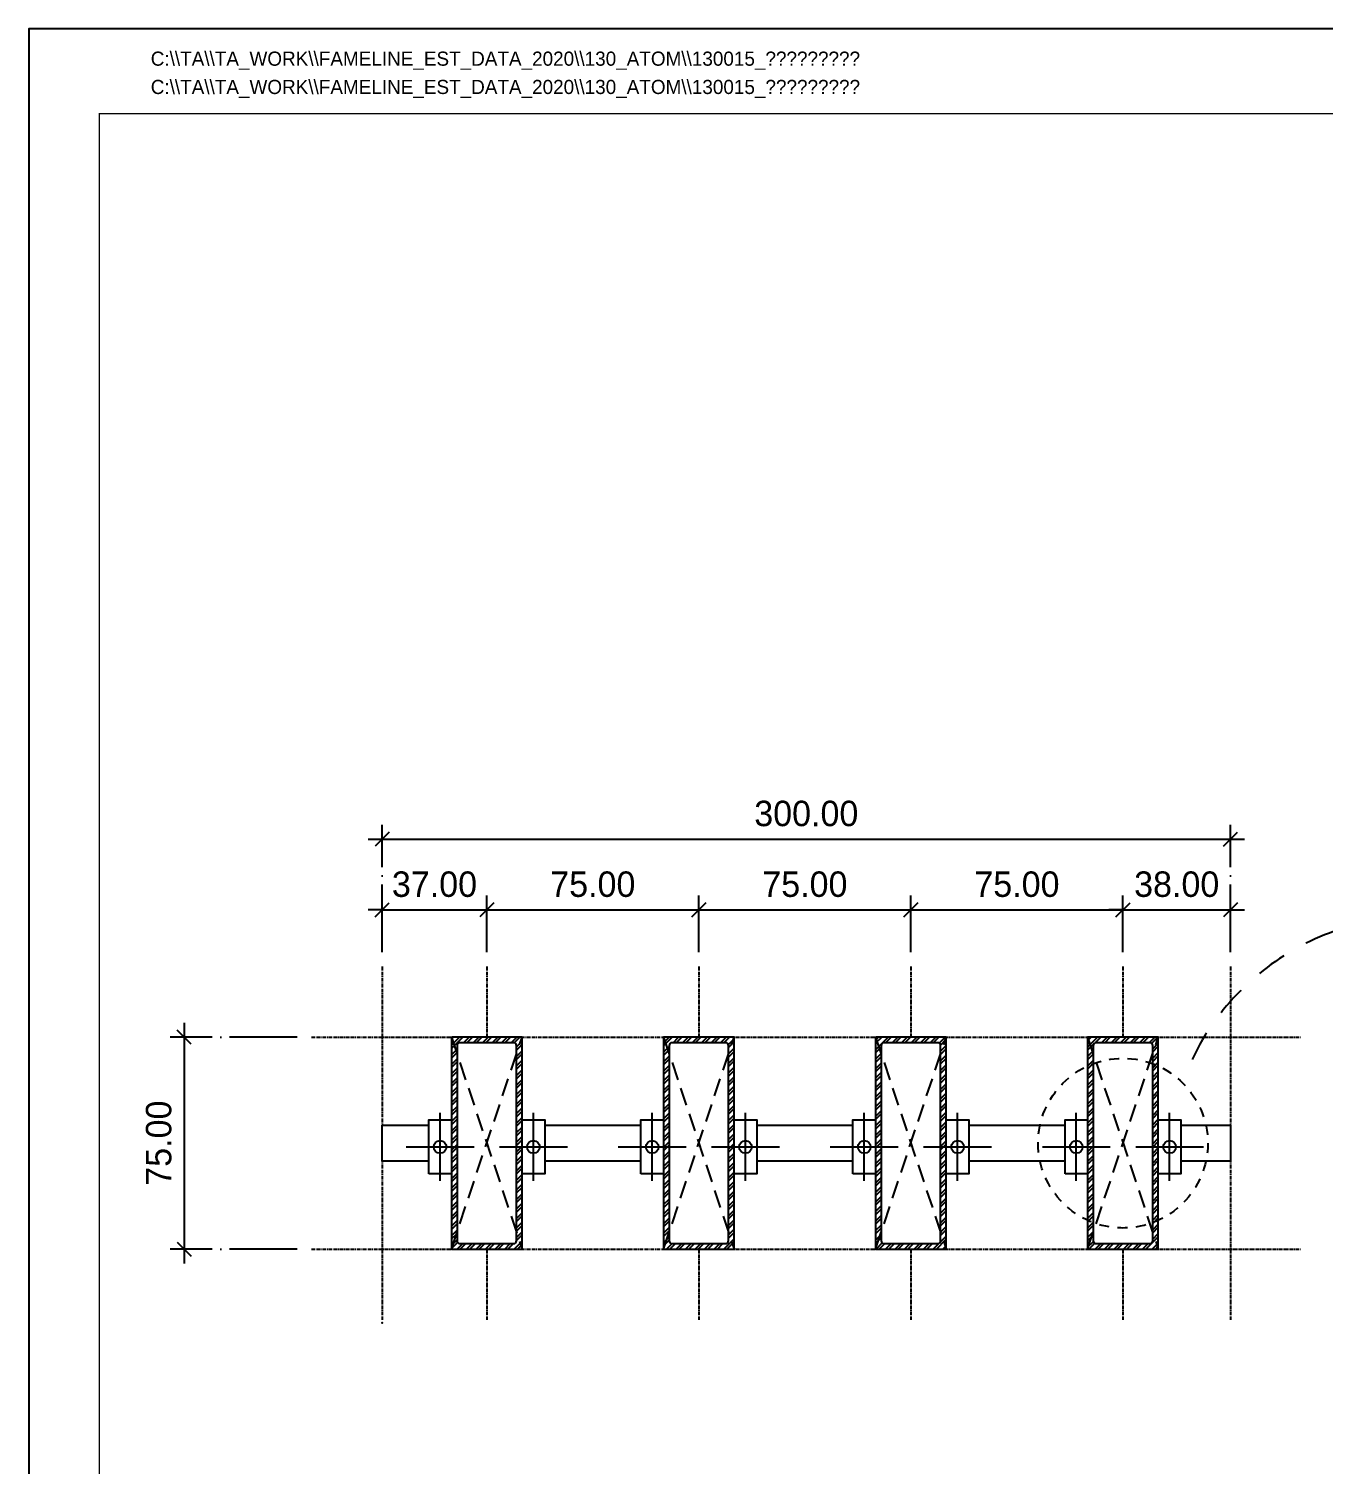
# Model space of a CAD drawing. Header units: millimetres. Extents: x -244126 to 368105, y -173968 to 259060.
# Drawn here: x 162645 to 163103, y 256851 to 257358 of the extents above; entities that cross this region are included whole.
import ezdxf
from ezdxf.enums import TextEntityAlignment as Align

# ---------------------------------------------------------------- set-up
doc = ezdxf.new("R2010")
doc.units = ezdxf.units.MM
doc.header["$MEASUREMENT"] = 0
for name, pattern in [('005_GG_TA_LINE', [13.75, 5, -1.25, 1.25, -1.25, 5]), ('ACAD_ISO04W100', [30, 24, -3, 0, -3]), ('CENTER', [2, 1.25, -0.25, 0.25, -0.25]), ('HIDDEN', [9.525, 6.35, -3.175]), ('TA_HL_001.00', [6.5, 3.55, -2.95]), ('TA_HL_003.00000', [19.5, 10.65, -8.85])]:
    doc.linetypes.add(name, pattern=pattern)
for name, color, linetype in [('000 - D I M', 6, 'Continuous'), ('000 - GRID', 8, 'CENTER'), ('000 - H A T C H', 8, 'Continuous'), ('000 - H I D D E N', 7, 'Continuous'), ('000 - L I N E 0.1', 1, 'Continuous'), ('000 - SYMBOL CON', 1, 'Continuous'), ('000 - T E X T', 4, 'Continuous'), ('000 - TITLEBLOCK', 4, 'Continuous'), ('000 - WIPEOUT', 250, 'Continuous'), ('001 - ASCESSORIES', 1, 'Continuous'), ('002 - STRUCTURAL STEEL', 4, 'Continuous'), ('A04_TUBE SERIES', 7, 'Continuous')]:
    doc.layers.add(name, color=color, linetype=linetype)
doc.styles.add('Cetury Gothic', font='GOTHIC.TTF')
doc.styles.add('CORDIA', font='cordia.shx')
doc.styles.add('TA', font='Cordia New.ttf', dxfattribs={"height": 4.5})
doc.dimstyles.new('DIM E-E', dxfattribs={"dimscale": 2, "dimtxt": 0.18, "dimasz": 0.1, "dimexe": 0.1, "dimexo": 0.1, "dimgap": 0.09, "dimtad": 1, "dimtoh": 1, "dimzin": 0, "dimdsep": 46, "dimtxsty": 'CORDIA', "dimblk": 'OBLIQUE', "dimcen": 0.1, "dimdle": 0.1, "dimclrd": 40, "dimclre": 140, "dimclrt": 3, "dimadec": 0, "dimazin": 0, "dimtfac": 1, "dimtix": 1, "dimtmove": 2, "dimatfit": 3, "dimfxl": 1, "dimtolj": 1, "dimtzin": 0, "dimarcsym": 0})
pattern_1 = [(45, (7e-15, 62.5), (-1.6838, 1.6838), []), (45, (1.1225, 62.5), (-1.6838, 1.6838), [])]

# ---------------------------------------------------------------- blocks, each defined once
blk = doc.blocks.new('A$Cfd196da9')
at = {"color": 0, "linetype": 'ByBlock', "const_width": 0.1}
blk.add_lwpolyline([(-143.5, -98), (96.5, -98), (96.5, 99), (-143.5, 99)], close=True, dxfattribs=at)
blk = doc.blocks.new('*U1676')
at = {"linetype": '005_GG_TA_LINE'}
blk.add_point((125, 592.5), dxfattribs=at)
at = {"layer": '000 - L I N E 0.1', "color": 21, "linetype": 'Continuous'}
blk.add_lwpolyline([(35.6, 1050), (0, 1050), (0, 1014.4)], dxfattribs=at)
at = {"layer": '000 - TITLEBLOCK', "color": 250}
blk.add_lwpolyline([(0, 0), (1485, 0), (1485, 1050), (0, 1050)], close=True, dxfattribs=at)
at = {"layer": '000 - T E X T', "color": 3, "xscale": 5, "yscale": 5, "zscale": 5}
blk.add_blockref('A$Cfd196da9', (742.5, 525), dxfattribs=at)
at = {"color": 4, "style": 'TA'}
blk.add_attdef('PAPER_SIZE', text='', height=6.25, dxfattribs=at).set_placement((1421.5, 24.94), align=Align.MIDDLE_RIGHT)
blk.add_attdef('SCALE_SIZE', text='', height=6.25, dxfattribs=at).set_placement((1433.78, 25.07), align=Align.MIDDLE_LEFT)
at = {"layer": '000 - T E X T', "color": 250, "style": 'TA'}
for tag, height, p in [('SUPERLINK', 5, (43.16, 1039.41)), ('NAMEFILE', 5, (43.16, 1029.41)), ('SC', 100, (8.41, 938.03))]:
    blk.add_attdef(tag, text='', height=height, dxfattribs=at).set_placement(p, align=Align.MIDDLE_LEFT)
at = {"layer": '000 - T E X T', "color": 4, "style": 'TA'}
for tag, height, p in [('NAME_JOB_1', 5, (1309.16, 845.63)), ('NAME_JOB_2', 5, (1309.16, 834.72)), ('NAME_PROJECT_1', 7.5, (1234.52, 797.42)), ('NAME_PROJECT_2', 7.5, (1234.52, 778.92)), ('NAME_PROJECT_3', 7.5, (1234.52, 760.42)), ('CODE_VALUE_1', 4.75, (1302.87, 722.8)), ('CODE_VALUE_2', 4.75, (1302.87, 707.8)), ('PART_NAME_VALUE_1', 4.75, (1302.87, 689.69)), ('PART_NAME_VALUE_2', 4.75, (1302.87, 674.69)), ('PART_NAME_VALUE_3', 4.75, (1302.87, 659.69)), ('MATTERIAL_VALUE_1', 9, (1304.89, 642.26)), ('SPEC_VALUE', 9, (1304.89, 621.71)), ('THICKNESS_VALUE', 9, (1304.89, 601.32)), ('COATING_VALUE_1', 9, (1304.89, 581.25)), ('COATING_VALUE_2', 9, (1304.89, 561.18)), ('NAME_TITLE_1', 6, (1236.27, 194.04)), ('NAME_TITLE_2', 6, (1236.27, 177.39)), ('NAME_TITLE_3', 6, (1236.27, 160.74)), ('DRAWING_NO1', 6, (1236.53, 82.29)), ('DRAWING_NO2', 6, (1236.53, 62.29))]:
    blk.add_attdef(tag, text='', height=height, dxfattribs=at).set_placement(p, align=Align.MIDDLE_LEFT)
for tag, p in [('NAME_DAFT', (1383.53, 340.54)), ('NAME_CHECKED', (1383.53, 306.49)), ('NAME_DESIGNER', (1383.53, 273.03)), ('NAME_DESIGN_MGR', (1383.53, 237.79))]:
    blk.add_attdef(tag, text='', height=9, dxfattribs=at).set_placement(p, align=Align.MIDDLE_CENTER)
for tag, p, height in [('REV', (1383.82, 125.62), 9.38), ('NAME_REMARK', (138.21, 43.26), 10)]:
    blk.add_attdef(tag, p, '', height=height, dxfattribs=at)
at = {"layer": '000 - T E X T', "color": 4, "style": 'Cetury Gothic'}
for tag, p in [('SHEET_NO.', (1403.95, 84.99)), ('TOTAL_SHEET_NO.', (1402.41, 44.1))]:
    blk.add_attdef(tag, text='', height=9, dxfattribs=at).set_placement(p, align=Align.CENTER)
blk = doc.blocks.new('*U5234')
at = {"color": 3}
blk.add_point((0, -75), dxfattribs=at)
at = {"layer": '000 - GRID', "color": 0, "linetype": 'ByBlock'}
blk.add_line((0, 25), (0, -100), dxfattribs=at)
at = {"layer": '000 - GRID', "color": 0}
blk.add_point((0, 0), dxfattribs=at)
at = {"style": 'TA', "flags": 1}
blk.add_attdef('LOCATION', (6, 6), '', height=4.5, dxfattribs=at)
blk = doc.blocks.new('*U548')
at = {"color": 3}
blk.add_point((0, -300), dxfattribs=at)
at = {"layer": '000 - GRID', "color": 0, "linetype": 'ByBlock'}
blk.add_line((0, 25), (0, -325), dxfattribs=at)
at = {"layer": '000 - GRID', "color": 0}
blk.add_point((0, 0), dxfattribs=at)
at = {"style": 'TA', "flags": 1}
blk.add_attdef('LOCATION', (6, 6), '', height=4.5, dxfattribs=at)
blk = doc.blocks.new('*U5233')
at = {"color": 0}
blk.add_wipeout([(-150, 6.35), (150, 6.35), (150, -6.35), (-150, -6.35)], dxfattribs=at).dxf.layer = '000 - WIPEOUT'
at = {"layer": '002 - STRUCTURAL STEEL', "color": 0, "linetype": 'ByBlock'}
blk.add_lwpolyline([(-150, 6.35), (150, 6.35), (150, -6.35), (-150, -6.35)], close=True, dxfattribs=at)
blk = doc.blocks.new('*U5219')
at = {"color": 250}
blk.add_wipeout([(12.5, 0), (12.5, 75), (-12.5, 75), (-12.5, 0)], dxfattribs=at).dxf.layer = '000 - WIPEOUT'
at = {"layer": '000 - H I D D E N', "color": 8, "linetype": 'HIDDEN'}
for p, q in [((12.5, 0), (-12.5, 75)), ((12.5, 75), (-12.5, 0))]:
    blk.add_line(p, q, dxfattribs=at)
at = {"layer": '002 - STRUCTURAL STEEL', "color": 0}
blk.add_lwpolyline([(12.5, 0), (12.5, 75), (-12.5, 75), (-12.5, 0)], close=True, dxfattribs=at)
blk.add_lwpolyline([(10.5, 3), (10.5, 72, 0.414214), (9.5, 73), (-9.5, 73, 0.414214), (-10.5, 72), (-10.5, 3, 0.414214), (-9.5, 2), (9.5, 2, 0.414214)], format="xyb", close=True, dxfattribs=at)
at = {"layer": 'Defpoints', "color": 250}
blk.add_lwpolyline([(12.5, 0), (12.5, 75), (-12.5, 75), (-12.5, 0)], close=True, dxfattribs=at)
at = {"color": 250}
blk.add_wipeout([(12.5, 0), (12.5, 75), (-12.5, 75), (-12.5, 0)], dxfattribs=at).dxf.layer = '000 - WIPEOUT'
at = {"layer": '000 - H A T C H'}
h = blk.add_hatch(dxfattribs=at)
h.set_pattern_fill('ANSI32', color=256, scale=0.25)
h.set_pattern_definition(pattern_1)
h.paths.add_polyline_path([(12.5, 0), (12.5, 75), (-12.5, 75), (-12.5, 0)])
edge = h.paths.add_edge_path(flags=16)
edge.add_line((10.5, 3), (10.5, 72))
edge.add_arc((9.5, 72), 1, 0, 90)
edge.add_line((9.5, 73), (-9.5, 73))
edge.add_arc((-9.5, 72), 1, 90, 180)
edge.add_line((-10.5, 72), (-10.5, 3))
edge.add_arc((-9.5, 3), 1, 180, 270)
edge.add_line((-9.5, 2), (9.5, 2))
edge.add_arc((9.5, 3), 1, 270, 360)
at = {"layer": '000 - H I D D E N', "color": 8, "linetype": 'HIDDEN'}
for p, q in [((12.5, 0), (-12.5, 75)), ((12.5, 75), (-12.5, 0))]:
    blk.add_line(p, q, dxfattribs=at)
at = {"layer": '002 - STRUCTURAL STEEL', "color": 0}
blk.add_lwpolyline([(12.5, 0), (12.5, 75), (-12.5, 75), (-12.5, 0)], close=True, dxfattribs=at)
blk.add_lwpolyline([(10.5, 3), (10.5, 72, 0.414214), (9.5, 73), (-9.5, 73, 0.414214), (-10.5, 72), (-10.5, 3, 0.414214), (-9.5, 2), (9.5, 2, 0.414214)], format="xyb", close=True, dxfattribs=at)
at = {"layer": 'Defpoints', "color": 250}
blk.add_lwpolyline([(12.5, 0), (12.5, 75), (-12.5, 75), (-12.5, 0)], close=True, dxfattribs=at)
blk = doc.blocks.new('*U5220')
at = {"color": 250}
blk.add_wipeout([(12.5, 0), (12.5, 75), (-12.5, 75), (-12.5, 0)], dxfattribs=at).dxf.layer = '000 - WIPEOUT'
at = {"layer": '000 - H I D D E N', "color": 8, "linetype": 'HIDDEN'}
for p, q in [((12.5, 0), (-12.5, 75)), ((12.5, 75), (-12.5, 0))]:
    blk.add_line(p, q, dxfattribs=at)
at = {"layer": '002 - STRUCTURAL STEEL', "color": 0}
blk.add_lwpolyline([(12.5, 0), (12.5, 75), (-12.5, 75), (-12.5, 0)], close=True, dxfattribs=at)
blk.add_lwpolyline([(10.5, 3), (10.5, 72, 0.414214), (9.5, 73), (-9.5, 73, 0.414214), (-10.5, 72), (-10.5, 3, 0.414214), (-9.5, 2), (9.5, 2, 0.414214)], format="xyb", close=True, dxfattribs=at)
at = {"layer": 'Defpoints', "color": 250}
blk.add_lwpolyline([(12.5, 0), (12.5, 75), (-12.5, 75), (-12.5, 0)], close=True, dxfattribs=at)
at = {"color": 250}
blk.add_wipeout([(12.5, 0), (12.5, 75), (-12.5, 75), (-12.5, 0)], dxfattribs=at).dxf.layer = '000 - WIPEOUT'
at = {"layer": '000 - H A T C H'}
h = blk.add_hatch(dxfattribs=at)
h.set_pattern_fill('ANSI32', color=256, scale=0.25)
h.set_pattern_definition(pattern_1)
h.paths.add_polyline_path([(12.5, 0), (12.5, 75), (-12.5, 75), (-12.5, 0)])
edge = h.paths.add_edge_path(flags=16)
edge.add_line((10.5, 3), (10.5, 72))
edge.add_arc((9.5, 72), 1, 0, 90)
edge.add_line((9.5, 73), (-9.5, 73))
edge.add_arc((-9.5, 72), 1, 90, 180)
edge.add_line((-10.5, 72), (-10.5, 3))
edge.add_arc((-9.5, 3), 1, 180, 270)
edge.add_line((-9.5, 2), (9.5, 2))
edge.add_arc((9.5, 3), 1, 270, 360)
at = {"layer": '000 - H I D D E N', "color": 8, "linetype": 'HIDDEN'}
for p, q in [((12.5, 0), (-12.5, 75)), ((12.5, 75), (-12.5, 0))]:
    blk.add_line(p, q, dxfattribs=at)
at = {"layer": '002 - STRUCTURAL STEEL', "color": 0}
blk.add_lwpolyline([(12.5, 0), (12.5, 75), (-12.5, 75), (-12.5, 0)], close=True, dxfattribs=at)
blk.add_lwpolyline([(10.5, 3), (10.5, 72, 0.414214), (9.5, 73), (-9.5, 73, 0.414214), (-10.5, 72), (-10.5, 3, 0.414214), (-9.5, 2), (9.5, 2, 0.414214)], format="xyb", close=True, dxfattribs=at)
at = {"layer": 'Defpoints', "color": 250}
blk.add_lwpolyline([(12.5, 0), (12.5, 75), (-12.5, 75), (-12.5, 0)], close=True, dxfattribs=at)
blk = doc.blocks.new('*U5221')
at = {"color": 250}
blk.add_wipeout([(12.5, 0), (12.5, 75), (-12.5, 75), (-12.5, 0)], dxfattribs=at).dxf.layer = '000 - WIPEOUT'
at = {"layer": '000 - H I D D E N', "color": 8, "linetype": 'HIDDEN'}
for p, q in [((12.5, 0), (-12.5, 75)), ((12.5, 75), (-12.5, 0))]:
    blk.add_line(p, q, dxfattribs=at)
at = {"layer": '002 - STRUCTURAL STEEL', "color": 0}
blk.add_lwpolyline([(12.5, 0), (12.5, 75), (-12.5, 75), (-12.5, 0)], close=True, dxfattribs=at)
blk.add_lwpolyline([(10.5, 3), (10.5, 72, 0.414214), (9.5, 73), (-9.5, 73, 0.414214), (-10.5, 72), (-10.5, 3, 0.414214), (-9.5, 2), (9.5, 2, 0.414214)], format="xyb", close=True, dxfattribs=at)
at = {"layer": 'Defpoints', "color": 250}
blk.add_lwpolyline([(12.5, 0), (12.5, 75), (-12.5, 75), (-12.5, 0)], close=True, dxfattribs=at)
at = {"color": 250}
blk.add_wipeout([(12.5, 0), (12.5, 75), (-12.5, 75), (-12.5, 0)], dxfattribs=at).dxf.layer = '000 - WIPEOUT'
at = {"layer": '000 - H A T C H'}
h = blk.add_hatch(dxfattribs=at)
h.set_pattern_fill('ANSI32', color=256, scale=0.25)
h.set_pattern_definition(pattern_1)
h.paths.add_polyline_path([(12.5, 0), (12.5, 75), (-12.5, 75), (-12.5, 0)])
edge = h.paths.add_edge_path(flags=16)
edge.add_line((10.5, 3), (10.5, 72))
edge.add_arc((9.5, 72), 1, 0, 90)
edge.add_line((9.5, 73), (-9.5, 73))
edge.add_arc((-9.5, 72), 1, 90, 180)
edge.add_line((-10.5, 72), (-10.5, 3))
edge.add_arc((-9.5, 3), 1, 180, 270)
edge.add_line((-9.5, 2), (9.5, 2))
edge.add_arc((9.5, 3), 1, 270, 360)
at = {"layer": '000 - H I D D E N', "color": 8, "linetype": 'HIDDEN'}
for p, q in [((12.5, 0), (-12.5, 75)), ((12.5, 75), (-12.5, 0))]:
    blk.add_line(p, q, dxfattribs=at)
at = {"layer": '002 - STRUCTURAL STEEL', "color": 0}
blk.add_lwpolyline([(12.5, 0), (12.5, 75), (-12.5, 75), (-12.5, 0)], close=True, dxfattribs=at)
blk.add_lwpolyline([(10.5, 3), (10.5, 72, 0.414214), (9.5, 73), (-9.5, 73, 0.414214), (-10.5, 72), (-10.5, 3, 0.414214), (-9.5, 2), (9.5, 2, 0.414214)], format="xyb", close=True, dxfattribs=at)
at = {"layer": 'Defpoints', "color": 250}
blk.add_lwpolyline([(12.5, 0), (12.5, 75), (-12.5, 75), (-12.5, 0)], close=True, dxfattribs=at)
blk = doc.blocks.new('*U5222')
at = {"color": 250}
blk.add_wipeout([(12.5, 0), (12.5, 75), (-12.5, 75), (-12.5, 0)], dxfattribs=at).dxf.layer = '000 - WIPEOUT'
at = {"layer": '000 - H I D D E N', "color": 8, "linetype": 'HIDDEN'}
for p, q in [((12.5, 0), (-12.5, 75)), ((12.5, 75), (-12.5, 0))]:
    blk.add_line(p, q, dxfattribs=at)
at = {"layer": '002 - STRUCTURAL STEEL', "color": 0}
blk.add_lwpolyline([(12.5, 0), (12.5, 75), (-12.5, 75), (-12.5, 0)], close=True, dxfattribs=at)
blk.add_lwpolyline([(10.5, 3), (10.5, 72, 0.414214), (9.5, 73), (-9.5, 73, 0.414214), (-10.5, 72), (-10.5, 3, 0.414214), (-9.5, 2), (9.5, 2, 0.414214)], format="xyb", close=True, dxfattribs=at)
at = {"layer": 'Defpoints', "color": 250}
blk.add_lwpolyline([(12.5, 0), (12.5, 75), (-12.5, 75), (-12.5, 0)], close=True, dxfattribs=at)
at = {"color": 250}
blk.add_wipeout([(12.5, 0), (12.5, 75), (-12.5, 75), (-12.5, 0)], dxfattribs=at).dxf.layer = '000 - WIPEOUT'
at = {"layer": '000 - H A T C H'}
h = blk.add_hatch(dxfattribs=at)
h.set_pattern_fill('ANSI32', color=256, scale=0.25)
h.set_pattern_definition(pattern_1)
h.paths.add_polyline_path([(12.5, 0), (12.5, 75), (-12.5, 75), (-12.5, 0)])
edge = h.paths.add_edge_path(flags=16)
edge.add_line((10.5, 3), (10.5, 72))
edge.add_arc((9.5, 72), 1, 0, 90)
edge.add_line((9.5, 73), (-9.5, 73))
edge.add_arc((-9.5, 72), 1, 90, 180)
edge.add_line((-10.5, 72), (-10.5, 3))
edge.add_arc((-9.5, 3), 1, 180, 270)
edge.add_line((-9.5, 2), (9.5, 2))
edge.add_arc((9.5, 3), 1, 270, 360)
at = {"layer": '000 - H I D D E N', "color": 8, "linetype": 'HIDDEN'}
for p, q in [((12.5, 0), (-12.5, 75)), ((12.5, 75), (-12.5, 0))]:
    blk.add_line(p, q, dxfattribs=at)
at = {"layer": '002 - STRUCTURAL STEEL', "color": 0}
blk.add_lwpolyline([(12.5, 0), (12.5, 75), (-12.5, 75), (-12.5, 0)], close=True, dxfattribs=at)
blk.add_lwpolyline([(10.5, 3), (10.5, 72, 0.414214), (9.5, 73), (-9.5, 73, 0.414214), (-10.5, 72), (-10.5, 3, 0.414214), (-9.5, 2), (9.5, 2, 0.414214)], format="xyb", close=True, dxfattribs=at)
at = {"layer": 'Defpoints', "color": 250}
blk.add_lwpolyline([(12.5, 0), (12.5, 75), (-12.5, 75), (-12.5, 0)], close=True, dxfattribs=at)
blk = doc.blocks.new('_Oblique')
at = {"color": 0, "linetype": 'ByBlock', "lineweight": -2}
blk.add_line((-0.5, -0.5), (0.5, 0.5), dxfattribs=at)
blk = doc.blocks.new('*D5223')
at = {"layer": '000 - D I M', "color": 140, "linetype": 'ACAD_ISO04W100', "lineweight": -2, "transparency": 16777216}
for p, q in [((162769.99, 257031.88), (162769.99, 257051.88)), ((162806.99, 257031.88), (162806.99, 257051.88))]:
    blk.add_line(p, q, dxfattribs=at)
at = {"layer": '000 - D I M', "color": 40, "lineweight": -2, "transparency": 16777216}
for p, q in [((162769.99, 257046.88), (162764.99, 257046.88)), ((162769.99, 257046.88), (162806.99, 257046.88)), ((162806.99, 257046.88), (162811.99, 257046.88))]:
    blk.add_line(p, q, dxfattribs=at)
at = {"layer": 'Defpoints', "color": 0, "transparency": 16777216}
for p in [(162806.99, 257046.88), (162769.99, 257026.88), (162806.99, 257026.88)]:
    blk.add_point(p, dxfattribs=at)
at = {"layer": '000 - D I M', "color": 40, "lineweight": -2, "transparency": 16777216, "xscale": 5, "yscale": 5, "zscale": 5}
blk.add_blockref('_Oblique', (162769.99, 257046.88), dxfattribs=at)
at = {"layer": '000 - D I M', "color": 40, "lineweight": -2, "transparency": 16777216, "xscale": 5, "yscale": 5, "zscale": 5, "rotation": 180}
blk.add_blockref('_Oblique', (162806.99, 257046.88), dxfattribs=at)
at = {"layer": '000 - D I M', "color": 3, "transparency": 16777216, "insert": (162788.49, 257055.88), "char_height": 9, "attachment_point": 5, "style": 'CORDIA'}
blk.add_mtext('\\A1;37.00', dxfattribs=at)
blk = doc.blocks.new('*D5224')
at = {"layer": '000 - D I M', "color": 140, "linetype": 'ACAD_ISO04W100', "lineweight": -2, "transparency": 16777216}
for p, q in [((162806.99, 257031.88), (162806.99, 257051.88)), ((162881.99, 257031.88), (162881.99, 257051.88))]:
    blk.add_line(p, q, dxfattribs=at)
at = {"layer": '000 - D I M', "color": 40, "lineweight": -2, "transparency": 16777216}
blk.add_line((162801.99, 257046.88), (162886.99, 257046.88), dxfattribs=at)
at = {"layer": 'Defpoints', "color": 0, "transparency": 16777216}
for p in [(162881.99, 257046.88), (162806.99, 257026.88), (162881.99, 257026.88)]:
    blk.add_point(p, dxfattribs=at)
at = {"layer": '000 - D I M', "color": 40, "lineweight": -2, "transparency": 16777216, "xscale": 5, "yscale": 5, "zscale": 5, "rotation": 180}
blk.add_blockref('_Oblique', (162806.99, 257046.88), dxfattribs=at)
at = {"layer": '000 - D I M', "color": 40, "lineweight": -2, "transparency": 16777216, "xscale": 5, "yscale": 5, "zscale": 5}
blk.add_blockref('_Oblique', (162881.99, 257046.88), dxfattribs=at)
at = {"layer": '000 - D I M', "color": 3, "transparency": 16777216, "insert": (162844.49, 257055.88), "char_height": 9, "attachment_point": 5, "style": 'CORDIA'}
blk.add_mtext('\\A1;75.00', dxfattribs=at)
blk = doc.blocks.new('*D5225')
at = {"layer": '000 - D I M', "color": 140, "linetype": 'ACAD_ISO04W100', "lineweight": -2, "transparency": 16777216}
for p, q in [((162881.99, 257031.88), (162881.99, 257051.88)), ((162956.99, 257031.88), (162956.99, 257051.88))]:
    blk.add_line(p, q, dxfattribs=at)
at = {"layer": '000 - D I M', "color": 40, "lineweight": -2, "transparency": 16777216}
blk.add_line((162876.99, 257046.88), (162961.99, 257046.88), dxfattribs=at)
at = {"layer": 'Defpoints', "color": 0, "transparency": 16777216}
for p in [(162956.99, 257046.88), (162881.99, 257026.88), (162956.99, 257026.88)]:
    blk.add_point(p, dxfattribs=at)
at = {"layer": '000 - D I M', "color": 40, "lineweight": -2, "transparency": 16777216, "xscale": 5, "yscale": 5, "zscale": 5, "rotation": 180}
blk.add_blockref('_Oblique', (162881.99, 257046.88), dxfattribs=at)
at = {"layer": '000 - D I M', "color": 40, "lineweight": -2, "transparency": 16777216, "xscale": 5, "yscale": 5, "zscale": 5}
blk.add_blockref('_Oblique', (162956.99, 257046.88), dxfattribs=at)
at = {"layer": '000 - D I M', "color": 3, "transparency": 16777216, "insert": (162919.49, 257055.88), "char_height": 9, "attachment_point": 5, "style": 'CORDIA'}
blk.add_mtext('\\A1;75.00', dxfattribs=at)
blk = doc.blocks.new('*D5226')
at = {"layer": '000 - D I M', "color": 140, "linetype": 'ACAD_ISO04W100', "lineweight": -2, "transparency": 16777216}
for p, q in [((162956.99, 257031.88), (162956.99, 257051.88)), ((163031.99, 257031.88), (163031.99, 257051.88))]:
    blk.add_line(p, q, dxfattribs=at)
at = {"layer": '000 - D I M', "color": 40, "lineweight": -2, "transparency": 16777216}
blk.add_line((162951.99, 257046.88), (163036.99, 257046.88), dxfattribs=at)
at = {"layer": 'Defpoints', "color": 0, "transparency": 16777216}
for p in [(163031.99, 257046.88), (162956.99, 257026.88), (163031.99, 257026.88)]:
    blk.add_point(p, dxfattribs=at)
at = {"layer": '000 - D I M', "color": 40, "lineweight": -2, "transparency": 16777216, "xscale": 5, "yscale": 5, "zscale": 5, "rotation": 180}
blk.add_blockref('_Oblique', (162956.99, 257046.88), dxfattribs=at)
at = {"layer": '000 - D I M', "color": 40, "lineweight": -2, "transparency": 16777216, "xscale": 5, "yscale": 5, "zscale": 5}
blk.add_blockref('_Oblique', (163031.99, 257046.88), dxfattribs=at)
at = {"layer": '000 - D I M', "color": 3, "transparency": 16777216, "insert": (162994.49, 257055.88), "char_height": 9, "attachment_point": 5, "style": 'CORDIA'}
blk.add_mtext('\\A1;75.00', dxfattribs=at)
blk = doc.blocks.new('*D5227')
at = {"layer": '000 - D I M', "color": 140, "linetype": 'ACAD_ISO04W100', "lineweight": -2, "transparency": 16777216}
for p, q in [((163031.99, 257031.88), (163031.99, 257051.88)), ((163069.99, 257031.88), (163069.99, 257051.88))]:
    blk.add_line(p, q, dxfattribs=at)
at = {"layer": '000 - D I M', "color": 40, "lineweight": -2, "transparency": 16777216}
for p, q in [((163031.99, 257046.88), (163026.99, 257046.88)), ((163031.99, 257046.88), (163069.99, 257046.88)), ((163069.99, 257046.88), (163074.99, 257046.88))]:
    blk.add_line(p, q, dxfattribs=at)
at = {"layer": 'Defpoints', "color": 0, "transparency": 16777216}
for p in [(163069.99, 257046.88), (163031.99, 257026.88), (163069.99, 257026.88)]:
    blk.add_point(p, dxfattribs=at)
at = {"layer": '000 - D I M', "color": 40, "lineweight": -2, "transparency": 16777216, "xscale": 5, "yscale": 5, "zscale": 5}
blk.add_blockref('_Oblique', (163031.99, 257046.88), dxfattribs=at)
at = {"layer": '000 - D I M', "color": 40, "lineweight": -2, "transparency": 16777216, "xscale": 5, "yscale": 5, "zscale": 5, "rotation": 180}
blk.add_blockref('_Oblique', (163069.99, 257046.88), dxfattribs=at)
at = {"layer": '000 - D I M', "color": 3, "transparency": 16777216, "insert": (163050.99, 257055.88), "char_height": 9, "attachment_point": 5, "style": 'CORDIA'}
blk.add_mtext('\\A1;38.00', dxfattribs=at)
blk = doc.blocks.new('*D5229')
at = {"layer": '000 - D I M', "color": 140, "linetype": 'ACAD_ISO04W100', "lineweight": -2, "transparency": 16777216}
for p, q in [((162769.99, 257031.88), (162769.99, 257076.88)), ((163069.99, 257031.88), (163069.99, 257076.88))]:
    blk.add_line(p, q, dxfattribs=at)
at = {"layer": '000 - D I M', "color": 40, "lineweight": -2, "transparency": 16777216}
blk.add_line((162764.99, 257071.88), (163074.99, 257071.88), dxfattribs=at)
at = {"layer": 'Defpoints', "color": 0, "transparency": 16777216}
for p in [(163069.99, 257071.88), (162769.99, 257026.88), (163069.99, 257026.88)]:
    blk.add_point(p, dxfattribs=at)
at = {"layer": '000 - D I M', "color": 40, "lineweight": -2, "transparency": 16777216, "xscale": 5, "yscale": 5, "zscale": 5, "rotation": 180}
blk.add_blockref('_Oblique', (162769.99, 257071.88), dxfattribs=at)
at = {"layer": '000 - D I M', "color": 40, "lineweight": -2, "transparency": 16777216, "xscale": 5, "yscale": 5, "zscale": 5}
blk.add_blockref('_Oblique', (163069.99, 257071.88), dxfattribs=at)
at = {"layer": '000 - D I M', "color": 3, "transparency": 16777216, "insert": (162919.99, 257080.88), "char_height": 9, "attachment_point": 5, "style": 'CORDIA'}
blk.add_mtext('\\A1;300.00', dxfattribs=at)
blk = doc.blocks.new('*D5230')
at = {"layer": '000 - D I M', "color": 40, "lineweight": -2, "transparency": 16777216}
blk.add_line((162699.99, 257006.88), (162699.99, 256921.88), dxfattribs=at)
at = {"layer": '000 - D I M', "color": 140, "linetype": 'ACAD_ISO04W100', "lineweight": -2, "transparency": 16777216}
for p, q in [((162739.99, 257001.88), (162694.99, 257001.88)), ((162739.99, 256926.88), (162694.99, 256926.88))]:
    blk.add_line(p, q, dxfattribs=at)
at = {"layer": 'Defpoints', "color": 0, "transparency": 16777216}
for p in [(162744.99, 257001.88), (162699.99, 256926.88), (162744.99, 256926.88)]:
    blk.add_point(p, dxfattribs=at)
at = {"layer": '000 - D I M', "color": 40, "lineweight": -2, "transparency": 16777216, "xscale": 5, "yscale": 5, "zscale": 5}
for p, rotation in [((162699.99, 257001.88), 90), ((162699.99, 256926.88), 270)]:
    blk.add_blockref('_Oblique', p, dxfattribs=dict(at, rotation=rotation))
at = {"layer": '000 - D I M', "color": 3, "transparency": 16777216, "insert": (162690.99, 256964.38), "char_height": 9, "attachment_point": 5, "rotation": 90, "style": 'CORDIA'}
blk.add_mtext('\\A1;75.00', dxfattribs=at)
blk = doc.blocks.new('000 - FAMELINE_STAINLESS_STEEL_LOCKING_BUSH_(SS-LKB-01)_SIDE_VIEW')
at = {"color": 2}
blk.add_wipeout([(-9.5, 4), (9.5, 4), (9.5, -4), (-9.5, -4)], dxfattribs=at).dxf.layer = '000 - WIPEOUT'
blk.add_circle((0, 0), 2.24, dxfattribs=at)
at = {"layer": '001 - ASCESSORIES', "color": 2}
blk.add_lwpolyline([(-9.5, 4), (9.5, 4), (9.5, -4), (-9.5, -4)], close=True, dxfattribs=at)
at = {"layer": 'Defpoints', "color": 250}
for p, q in [((0, 12), (0, -12)), ((-12, 0), (12, 0))]:
    blk.add_line(p, q, dxfattribs=at)
blk = doc.blocks.new('*U3430')
at = {"color": 3}
blk.add_blockref('000 - FAMELINE_STAINLESS_STEEL_LOCKING_BUSH_(SS-LKB-01)_SIDE_VIEW', (0, 0), dxfattribs=at)

msp = doc.modelspace()

# ---------------------------------------------------------------- linework, layer by layer
at = {"layer": '000 - SYMBOL CON', "color": 2, "linetype": 'TA_HL_003.00000'}
msp.add_lwpolyline([(163053.01151, 256985.77723, -0.343276423), (163144.77445, 257043.986, -0.168532607)], format="xyb", dxfattribs=at)

# ---------------------------------------------------------------- block references
ref = msp.add_blockref('*U1676', (162644.98721, 256308.37679))
ref.add_attrib('SUPERLINK', 'C:\\\\TA\\\\TA_WORK\\\\FAMELINE_EST_DATA_2020\\\\130_ATOM\\\\130015_หมู่บ้านปัญญา', dxfattribs={"layer": '000 - T E X T', "color": 250, "height": 5, "style": 'TA'}).set_placement((162688.1488, 257347.79013), align=Align.MIDDLE_LEFT)
ref.add_attrib('NAMEFILE', 'C:\\\\TA\\\\TA_WORK\\\\FAMELINE_EST_DATA_2020\\\\130_ATOM\\\\130015_หมู่บ้านปัญญา', dxfattribs={"layer": '000 - T E X T', "color": 250, "height": 5, "style": 'TA'}).set_placement((162688.1488, 257337.78903), align=Align.MIDDLE_LEFT)
at = {"layer": '000 - GRID'}
for p in [(162769.98721, 257001.87679), (162806.98721, 257001.87679), (162881.98721, 257001.87679), (162956.98721, 257001.87679), (163031.98721, 257001.87679), (163069.98721, 257001.87679)]:
    msp.add_blockref('*U5234', p, dxfattribs=at)
at = {"layer": '000 - GRID', "rotation": 90}
for p in [(162769.98721, 257001.87679), (162769.98721, 256926.87679)]:
    msp.add_blockref('*U548', p, dxfattribs=at)

# ---------------------------------------------------------------- dimensions: what is measured, and where the dimension line sits
at = {"layer": '000 - D I M', "color": 3}
for base, p1, p2, picture, middle in [((163069.98721, 257071.87679), (162769.98721, 257026.87679), (163069.98721, 257026.87679), '*D5229', (162919.98721, 257080.87679)), ((162806.98721, 257046.87679), (162769.98721, 257026.87679), (162806.98721, 257026.87679), '*D5223', (162788.48721, 257055.87679)), ((162881.98721, 257046.87679), (162806.98721, 257026.87679), (162881.98721, 257026.87679), '*D5224', (162844.48721, 257055.87679)), ((162956.98721, 257046.87679), (162881.98721, 257026.87679), (162956.98721, 257026.87679), '*D5225', (162919.48721, 257055.87679)), ((163031.98721, 257046.87679), (162956.98721, 257026.87679), (163031.98721, 257026.87679), '*D5226', (162994.48721, 257055.87679)), ((163069.98721, 257046.87679), (163031.98721, 257026.87679), (163069.98721, 257026.87679), '*D5227', (163050.98721, 257055.87679))]:
    dim = msp.add_linear_dim(base=base, p1=p1, p2=p2, dimstyle='DIM E-E', override={"dimscale": 50}, dxfattribs=at)
    dim.commit()
    dim.dimension.update_dxf_attribs({"geometry": picture, "text_midpoint": middle})
dim = msp.add_linear_dim(base=(162699.98721, 256926.87679), p1=(162744.98721, 257001.87679), p2=(162744.98721, 256926.87679), angle=90, dimstyle='DIM E-E', override={"dimscale": 50}, dxfattribs=at)
dim.commit()
dim.dimension.update_dxf_attribs({"geometry": '*D5230', "text_midpoint": (162690.98721, 256964.37679)})

# ---------------------------------------------------------------- next in the draw order: block references
at = {"layer": '001 - ASCESSORIES', "color": 1}
msp.add_blockref('*U5233', (162919.98721, 256964.37679), dxfattribs=at)

# ---------------------------------------------------------------- next in the draw order: block references
at = {"layer": 'A04_TUBE SERIES', "color": 3, "rotation": 180}
for name, p in [('*U5219', (162806.98721, 257001.87679)), ('*U5220', (162881.98721, 257001.87679)), ('*U5221', (162956.98721, 257001.87679)), ('*U5222', (163031.98721, 257001.87679))]:
    msp.add_blockref(name, p, dxfattribs=at)

# ---------------------------------------------------------------- next in the draw order: block references
at = {"color": 3, "rotation": 90}
for p in [(162790.48721, 256963.06517), (162823.48721, 256963.06517), (162865.48721, 256963.06517), (162898.48721, 256963.06517), (162940.48721, 256963.06517), (162973.48721, 256963.06517), (163015.48721, 256963.06517), (163048.48721, 256963.06517)]:
    msp.add_blockref('*U3430', p, dxfattribs=at)

# ---------------------------------------------------------------- next in the draw order: linework, layer by layer
at = {"layer": '000 - SYMBOL CON', "color": 2, "linetype": 'TA_HL_001.00'}
msp.add_circle((163031.98721, 256964.37679), 30, dxfattribs=at)

doc.saveas('drawing.dxf')
